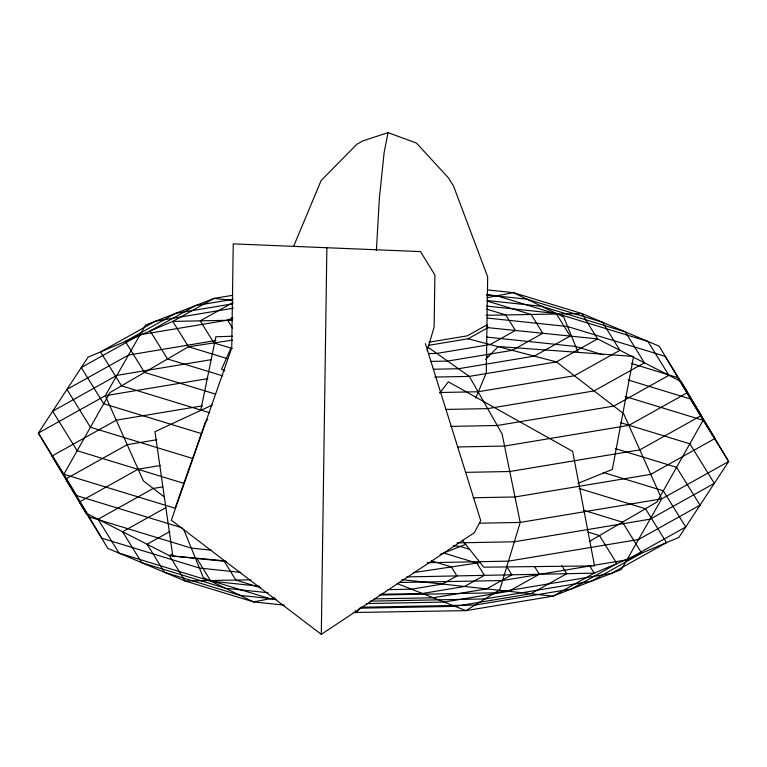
<?xml version="1.0" encoding="UTF-8"?>
<svg xmlns="http://www.w3.org/2000/svg" width="767" height="767" viewBox="0 0 767 767"><rect width="100%" height="100%" fill="white"/><g stroke="black" fill="none" stroke-linecap="round" stroke-linejoin="round"><path stroke-width="1.15" d="M425.378 343.616L480.727 520.611L474.351 532.691L321.296 634.367L326.867 247.731M376.396 250.598L379.368 198.25L384.142 152.508L388.035 132.633L416.462 143.065L448.57 178.03L453.46 185.921L487.668 276.849L486.278 372.839L475.703 398.14M200.705 410.479L215.882 336.761L232.602 336.253M427.161 350.73L434.141 327.001L434.889 274.941L420.508 251.595L233.235 243.877L231.739 347.997L171.348 520.218L321.296 634.367M293.569 246.475L321.152 180.475L356.952 144.206L362.954 140.86L388.035 132.633M230.953 348.16L221.548 369.33L224.817 370.825M439.692 393.135L448.369 381.832L572.671 451.36L594.55 565.902L483.766 567.177L462.29 540.131M207.799 419.338L205.537 421.716L175.058 508.205L63.882 474.255L38.35 433.067L88.09 357.163L172.786 321.402L213.993 298.401L232.813 295.276M485.703 359.339L498.291 346.511L633.58 356.434L612.325 469.471L577.982 483.335M589.487 541.397L656.974 502.021L703.118 420.306L659.227 346.195L581.875 313.55L513.459 292.658L487.467 289.916M233.043 302.543L200.245 320.855L213.926 342.926L232.257 348.525M232.794 317.461L227.694 320.299L232.602 328.218M486.978 324.844L467.256 335.85L429.06 342.207M165.739 507.658L122.586 531.742L141.78 562.719L225.383 588.251L268.038 592.747M428.293 345.39L468.052 338.774L487.965 327.653L597.589 338.899L681.163 381.582L728.65 461.494L678.91 537.399L594.214 573.15L553.007 596.151L465.933 610.647L353.961 612.497M169.862 531.541L147.082 544.254L164.454 572.278L240.109 595.393L275.631 599.142M172.498 553.937L169.411 555.663L85.837 512.979L38.35 433.067L105.3 395.695L207.886 378.62M212.325 405.005L154.972 431.687L172.805 556.065L225.095 560.83M440.181 554.397L465.847 544.311M486.997 297.711L513.459 292.658L563.707 317.02L577.963 352.005M274.49 597.896L253.541 601.903L185.125 581.002L107.773 548.367L63.882 474.255L110.026 392.541L188.5 346.751L232.42 340.145M233.293 299.274L195.719 305.525L150.15 330.96L167.532 358.985L222.861 375.888M232.967 303.799L175.672 313.339L125.328 341.44L144.532 372.407L215.527 394.094M233.302 308.209L155.634 321.143L100.506 351.919L121.522 385.83L209.631 412.742M232.717 319.312L140.083 334.738L81.264 367.566L103.698 403.749L201.357 433.576M215.958 340.49L128.492 355.054L66.959 389.396L90.429 427.248L192.594 458.455M211.337 359.656L116.891 375.37L52.655 411.237L77.151 450.747L183.821 483.325M202.43 405.848L116.248 420.191L52.012 456.049L76.508 495.568L182.038 527.801M156.746 439.769L127.197 444.687L65.665 479.039L89.135 516.881L191.299 548.089L211.529 550.227M160.418 465.483L138.146 469.193L79.327 502.021L101.752 538.204L199.42 568.031L240.838 572.403M162.633 486.892L153.218 488.464L98.09 519.24L119.115 553.151L210.657 581.108L259.265 586.237M591.74 565.682L502.625 580.514L398.706 582.508M594.089 565.289L626.917 559.824L685.736 526.987L663.302 490.813L603.121 472.434M413.547 572.623L480.267 562.585M232.468 320.203L172.786 321.402L188.5 346.751L227.272 358.592M406.731 576.918L594.214 573.15L589.813 566.056M486.144 315.304L581.875 313.55L597.589 338.899L556.391 361.899L469.318 376.396L434.764 377.057M428.552 353.597L436.797 353.434L490.132 344.556L515.376 330.472L505.75 314.94L486.499 309.063M430.901 361.41L447.64 361.084L512.222 350.337L542.777 333.281L531.128 314.48L487.15 301.048M433.422 369.224L458.474 368.735L534.302 356.118L570.188 336.09L556.497 314.019L496.92 295.822L486.326 294.701M440.037 392.493L478.071 391.764L574.358 375.734L619.918 350.298L602.546 322.274L526.891 299.168L486.633 294.921M445.809 409.434L487.668 408.629L594.07 390.921L644.414 362.81L625.22 331.843L541.617 306.311L487.112 300.559M450.766 426.385L497.275 425.493L613.782 406.098L668.91 375.322L647.885 341.411L556.343 313.454L486.393 306.071M457.976 446.95L504.561 446.058L628.854 425.369L687.673 392.541L665.248 356.358L567.58 326.531L487.122 318.037M465.569 472.357L509.777 471.513L639.803 449.865L701.335 415.522L677.865 377.671L631.327 363.462M473.162 497.773L514.993 496.968L650.752 474.37L714.988 438.503L690.492 398.993L628.077 379.933M479.557 523.199L520.208 522.423L661.7 498.866L728.65 461.494L703.118 420.306L625.182 396.501M456.979 542.883L514.341 541.78L650.109 519.182L714.345 483.325L689.849 443.805L620.628 422.665M427.238 562.71L508.483 561.147L638.508 539.508L700.041 505.156L676.571 467.314L615.278 448.59M250.867 579.804L185.125 581.002L169.411 555.663L226.601 561.53M387.958 589.641L411.495 589.19L442.348 584.061L456.94 575.912L451.38 566.928L431.543 560.869M381.17 594.272L422.387 593.485L464.476 586.477L484.399 575.355L476.806 563.103L443.729 553.007M379.195 595.029L494.859 592.814L611.366 573.419L666.494 542.643L645.478 508.732L579.104 488.454M374.373 598.902L433.269 597.771L486.614 588.893L511.848 574.809L506.441 566.075M370.116 601.136L484.926 598.931L591.328 581.223L641.672 553.122L622.468 522.154L583.534 510.256M366.444 603.562L444.16 602.066L508.742 591.319L539.306 574.253L534.398 566.343M360.902 607.253L474.994 605.058L571.281 589.037L616.85 563.601L599.468 535.577L588.174 532.125M486.46 337.049L575.701 346.473L602.948 354.795M486.479 356.137L488.857 356.387M453.192 545.73L460.315 546.478L469.375 549.249M275.967 599.363L270.08 598.739L210.503 580.542L196.812 558.472M284.25 605.144L253.541 601.903L203.293 577.532L183.581 529.153M232.631 300.443L213.993 298.401L145.605 325.045L105.3 395.695L143.362 480.871L164.483 497.131M401.86 579.631L553.007 596.151L621.395 569.507L661.7 498.866L623.638 413.691L556.391 361.899L468.052 338.774M260.684 587.656L235.872 580.082L224.223 561.281M397.114 583.524L465.933 610.647L499.825 589.746L520.208 522.423L502.078 433.921L469.318 376.396L427.765 347.058M486.805 325.774L487.965 327.653M561.78 565.682L566.755 573.706L530.879 593.735L455.052 606.352L359.589 608.193L356.319 612.747L355.303 610.609"/></g></svg>
